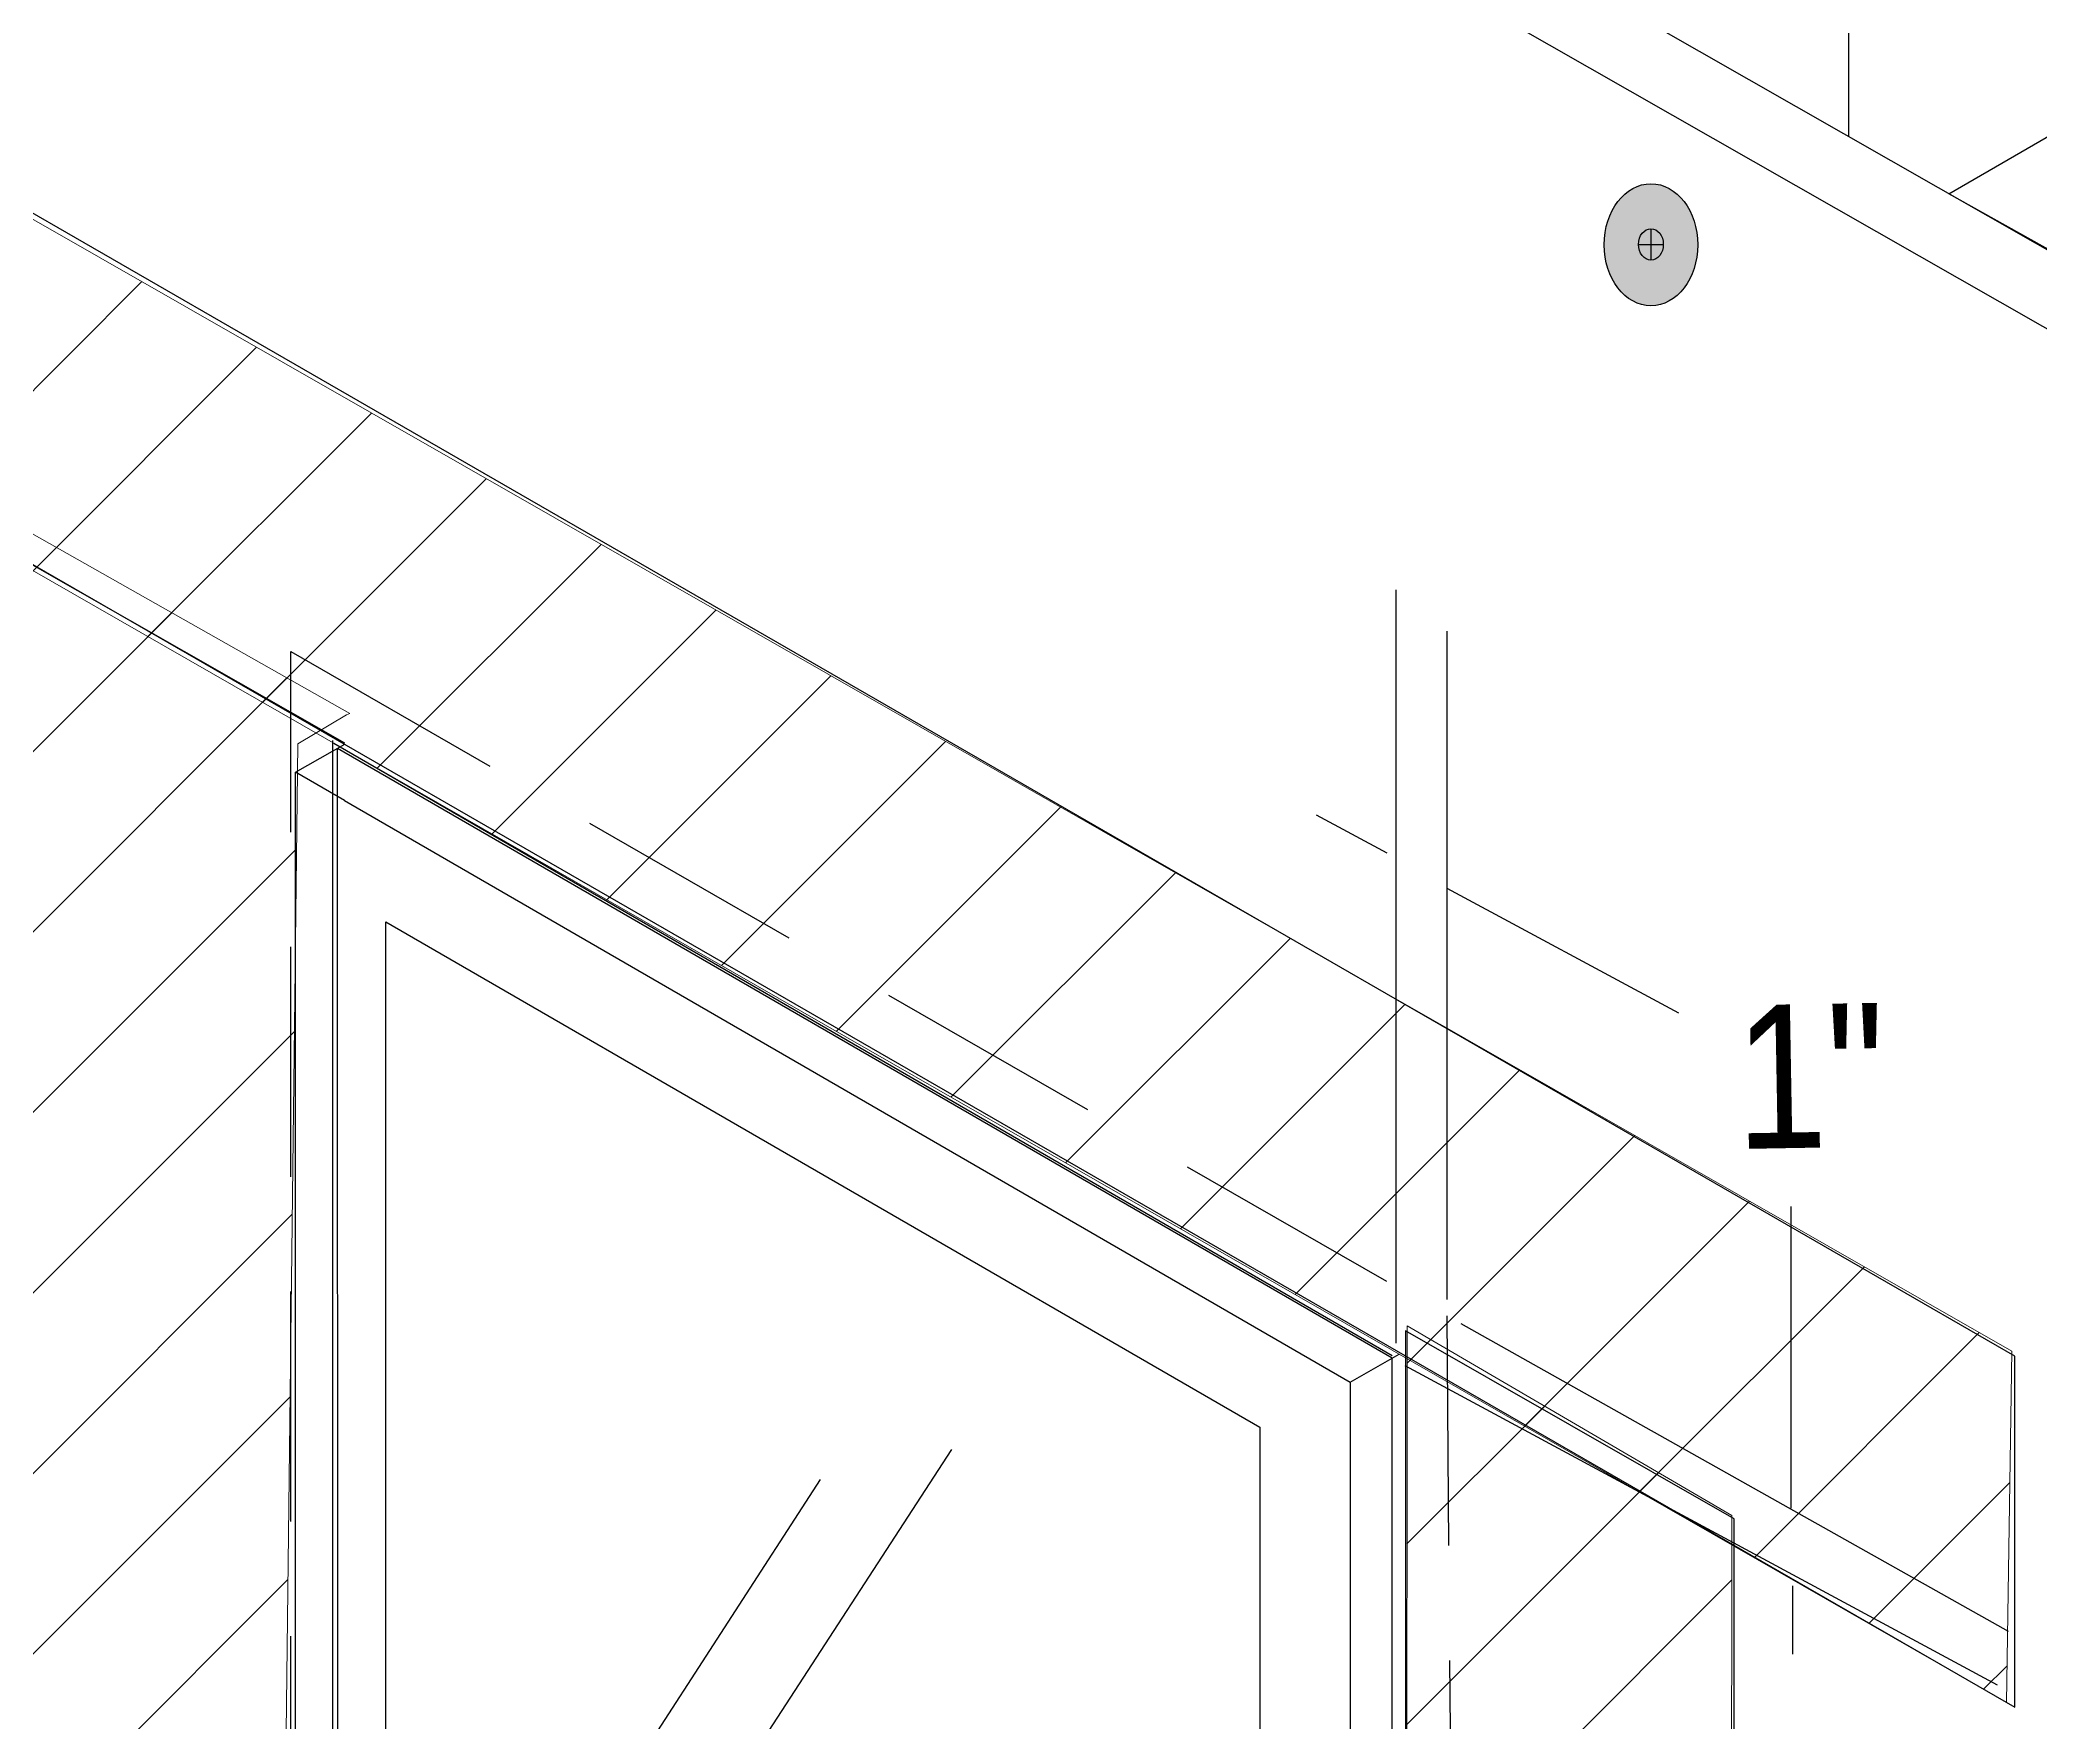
# Model space of a CAD drawing. Extents: x -1140 to 5605, y -816 to 2382.
# Drawn here: x 3233.7 to 3390.4, y 201.4 to 333.2 of the extents above; entities that cross this region are included whole.
import ezdxf

# ---------------------------------------------------------------- set-up
doc = ezdxf.new("R2010")
doc.units = 0
doc.header["$MEASUREMENT"] = 0
for name, pattern in [('AI-Linetype-35', [86.381111, 43.190556, -8.638111, 8.638111, -8.638111, 8.638111, -8.638111]), ('AI-Linetype-36', [86.381111, 43.190556, -8.638111, 8.638111, -8.638111, 8.638111, -8.638111]), ('AI-Linetype-37', [86.381111, 43.190556, -8.638111, 8.638111, -8.638111, 8.638111, -8.638111]), ('AI-Linetype-87', [27, 18, -9]), ('AI-Linetype-91', [27.008151, 18.005434, -9.002717]), ('AI-Linetype-92', [27.008151, 18.005434, -9.002717])]:
    doc.linetypes.add(name, pattern=pattern)
for name, color, linetype, lineweight in [('G-ANNO-TTLB', 7, 'Continuous', 0), ('LOGOS', 7, 'Continuous', 0), ('TYVEK', 7, 'Continuous', 0), ('wall scratch', 7, 'Continuous', 0)]:
    doc.layers.add(name, color=color, linetype=linetype, lineweight=lineweight)
pattern_1 = [(45, (0, 0), (-7.071067, 7.07107), [])]

# ---------------------------------------------------------------- blocks, each defined once
blk = doc.blocks.new('Block_195')
at = {"layer": 'TYVEK', "color": 2, "lineweight": 25, "true_color": 0xffff00}
for points in [[(3241.46, 287.19)], [(3355.89, 220.99)]]:
    blk.add_lwpolyline(points, dxfattribs=at)
blk = doc.blocks.new('Block_196')
at = {"layer": 'TYVEK', "color": 2, "lineweight": 25, "true_color": 0xffff00}
blk.add_lwpolyline([(3256.05, 259.67)], dxfattribs=at)
blk = doc.blocks.new('Block_197')
at = {"layer": 'TYVEK', "color": 1, "lineweight": 25, "true_color": 0xff0000}
blk.add_lwpolyline([(3256.25, 283.77)], dxfattribs=at)
blk = doc.blocks.new('Block_217')
at = {"layer": 'TYVEK', "color": 33, "lineweight": 25, "true_color": 0xcc9966}
for points in [[(3273.26, 267.61)], [(3273.26, 144.61)]]:
    blk.add_lwpolyline(points, dxfattribs=at)
blk = doc.blocks.new('Block_222')
at = {"layer": 'TYVEK', "color": 3, "lineweight": 25, "true_color": 0x00ff00}
for points in [[(3263.5, 281.85)], [(3346.4, 233.89)]]:
    blk.add_lwpolyline(points, dxfattribs=at)
blk = doc.blocks.new('Block_223')
at = {"layer": 'TYVEK', "color": 3, "lineweight": 25, "true_color": 0x00ff00}
for points in [[(3346.4, 233.89)], [(3339.66, 230.18)]]:
    blk.add_lwpolyline(points, dxfattribs=at)
blk = doc.blocks.new('Block_224')
at = {"layer": 'TYVEK', "true_color": 0x003b71, "transparency": 33554687}
h = blk.add_hatch(color=156, dxfattribs=at)
h.dxf.hatch_style = 2
edge = h.paths.add_edge_path()
edge.add_ellipse((3359.89, 317.13), major_axis=(0, 4.78), ratio=0.766948, start_angle=0, end_angle=360)
at = {"layer": 'TYVEK', "color": 18, "lineweight": 25, "true_color": 0x000000}
for p, q in [((3359.89, 318.39), (3359.89, 315.92)), ((3358.92, 317.16), (3360.87, 317.16))]:
    blk.add_line(p, q, dxfattribs=at)
for centre, major_axis, ratio in [((3359.89, 317.13), (0, 4.78), 0.766948), ((3359.89, 317.16), (0, 1.23), 0.788846)]:
    blk.add_ellipse(centre, major_axis=major_axis, ratio=ratio, dxfattribs=at)
blk = doc.blocks.new('Block_243')
at = {"layer": 'TYVEK', "color": 18, "lineweight": 25, "true_color": 0x000000}
for points in [[(3257.58, 278.02)], [(3340.18, 230.23)]]:
    blk.add_lwpolyline(points, dxfattribs=at)
blk = doc.blocks.new('Block_244')
at = {"layer": 'TYVEK', "color": 3, "lineweight": 25, "true_color": 0x00ff00}
for points in [[(3257.58, 278.02)], [(3340.18, 230.23)]]:
    blk.add_lwpolyline(points, dxfattribs=at)

msp = doc.modelspace()

# ---------------------------------------------------------------- hatches: boundary and pattern name
at = {"layer": 'G-ANNO-TTLB', "true_color": 0xff00ff, "transparency": 33554687}
h = msp.add_hatch(color=6, dxfattribs=at)
edge = h.paths.add_edge_path()
edge.add_spline(control_points=[(5285.56, -733.23), (5285.56, -733.23), (2356.04, -733.23), (2356.04, -733.23), (2356.04, -733.23), (2356.04, 1723.77), (2356.04, 1723.77), (2356.04, 1723.77), (5285.56, 1723.77), (5285.56, 1723.77), (5285.56, 1723.77), (5285.56, -733.23), (5285.56, -733.23)], knot_values=[0, 0, 0, 0, 1, 1, 1, 2, 2, 2, 3, 3, 3, 4, 4, 4, 4], degree=3, periodic=0)
edge = h.paths.add_edge_path()
edge.add_spline(control_points=[(2365.04, 1714.77), (2365.04, 1714.77), (2365.04, -724.23), (2365.04, -724.23), (2365.04, -724.23), (5276.56, -724.23), (5276.56, -724.23), (5276.56, -724.23), (5276.56, 1714.77), (5276.56, 1714.77), (5276.56, 1714.77), (2365.04, 1714.77), (2365.04, 1714.77)], knot_values=[0, 0, 0, 0, 1, 1, 1, 2, 2, 2, 3, 3, 3, 4, 4, 4, 4], degree=3, periodic=0)
edge.add_line((2365.04, 1714.77), (2365.04, 1714.77))
at = {"layer": 'LOGOS', "true_color": 0x000000, "transparency": 33554457}
h = msp.add_hatch(dxfattribs=at)
h.set_pattern_fill('_U', color=18, scale=10, angle=45, style=2, pattern_type=0)
h.set_pattern_definition(pattern_1)
h.paths.add_polyline_path([(3388.15, 230.46), (3387.75, 202.93), (3216.71, 301.01), (3216.84, 328.44)])
h = msp.add_hatch(dxfattribs=at)
h.set_pattern_fill('_U', color=18, scale=10, angle=45, style=2, pattern_type=0)
h.set_pattern_definition(pattern_1)
h.paths.add_polyline_path([(3257.64, 68.22), (3232.38, 82.19), (3232.45, 294.84), (3257.96, 280.41), (3257.7, 280.31), (3253.89, 278.03), (3251.86, 105.51), (3257.18, 102.08)])
h = msp.add_hatch(dxfattribs=at)
h.set_pattern_fill('_U', color=18, scale=10, angle=45, style=2, pattern_type=0)
h.set_pattern_definition(pattern_1)
h.paths.add_polyline_path([(3366.01, 4.69), (3340.66, 19.16), (3340.79, 232.45), (3366.24, 217.59)])

# ---------------------------------------------------------------- linework, layer by layer
at = {"layer": 'G-ANNO-TTLB'}
for points in [[(5285.56, -733.23), (5285.56, -733.23), (2356.04, -733.23), (2356.04, -733.23), (2356.04, -733.23), (2356.04, 1723.77), (2356.04, 1723.77), (2356.04, 1723.77), (5285.56, 1723.77), (5285.56, 1723.77), (5285.56, 1723.77), (5285.56, -733.23), (5285.56, -733.23)], [(2365.04, 1714.77), (2365.04, 1714.77), (2365.04, -724.23), (2365.04, -724.23), (2365.04, -724.23), (5276.56, -724.23), (5276.56, -724.23), (5276.56, -724.23), (5276.56, 1714.77), (5276.56, 1714.77), (5276.56, 1714.77), (2365.04, 1714.77), (2365.04, 1714.77)]]:
    msp.add_open_spline(points, degree=3, knots=[0, 0, 0, 0, 1, 1, 1, 2, 2, 2, 3, 3, 3, 4, 4, 4, 4], dxfattribs=at)
at = {"layer": 'LOGOS'}
for points in [[(3388.15, 230.46), (3387.75, 202.93), (3216.71, 301.01), (3216.84, 328.44)], [(3257.64, 68.22), (3232.38, 82.19), (3232.45, 294.84), (3257.96, 280.41), (3257.7, 280.31), (3253.89, 278.03), (3251.86, 105.51), (3257.18, 102.08)], [(3366.01, 4.69), (3340.66, 19.16), (3340.79, 232.45), (3366.24, 217.59)]]:
    msp.add_lwpolyline(points, close=True, dxfattribs=at)
at = {"layer": 'TYVEK', "color": 18, "lineweight": 25, "true_color": 0x000000}
for p, q in [((3161.12, 441.76), (3429.91, 288.27)), ((3339.61, 174.02), (3339.61, 229.85))]:
    msp.add_line(p, q, dxfattribs=at)
at = {"layer": 'TYVEK', "color": 243, "lineweight": 25, "true_color": 0xcc667f}
msp.add_line((3257.58, 278.08), (3232.39, 292.44), dxfattribs=at)
at = {"layer": 'TYVEK', "color": 1, "lineweight": 25, "true_color": 0xff0000}
for p, q in [((3339.9, 290.11), (3339.9, 231.07)), ((3343.89, 286.87), (3343.89, 234.49)), ((3333.67, 272.47), (3339.2, 269.5)), ((3343.89, 266.72), (3362.04, 256.97)), ((3370.86, 241.79), (3370.86, 218.16)), ((3345, 232.63), (3387.87, 208.53)), ((3340.62, 229.33), (3387.02, 204.32)), ((3370.99, 212.08), (3370.99, 206.71))]:
    msp.add_line(p, q, dxfattribs=at)
at = {"layer": 'TYVEK', "color": 3, "linetype": 'AI-Linetype-92', "lineweight": 25, "true_color": 0x00ff00}
msp.add_line((3253.72, 275.81), (3257.58, 278.02), dxfattribs=at)
at = {"layer": 'TYVEK', "color": 3, "lineweight": 25, "true_color": 0x00ff00}
for p, q in [((3256.63, 106.24), (3256.63, 278.3)), ((3256.71, 278.08), (3339.61, 230.12)), ((3253.72, 104.38), (3253.72, 275.81)), ((3257.55, 273.6), (3336.33, 228.03)), ((3336.33, 228.03), (3340.18, 230.23)), ((3336.33, 228.03), (3336.33, 56.59))]:
    msp.add_line(p, q, dxfattribs=at)
at = {"layer": 'TYVEK', "color": 3, "linetype": 'AI-Linetype-91', "lineweight": 25, "true_color": 0x00ff00}
msp.add_line((3257.55, 273.6), (3253.72, 275.81), dxfattribs=at)
at = {"layer": 'TYVEK', "color": 252, "lineweight": 25, "true_color": 0x848484}
for p, q in [((3305.09, 222.76), (3271.34, 170.8)), ((3294.8, 220.39), (3271.59, 184.54))]:
    msp.add_line(p, q, dxfattribs=at)
at = {"layer": 'TYVEK', "color": 243, "lineweight": 25, "true_color": 0xcc667f}
for points in [[(3388.39, 230.06), (3217.21, 328.77), (3217.21, 301.26), (3388.39, 202.56)], [(3340.66, 19.78), (3366.41, 5.22), (3366.41, 217.32), (3340.66, 232.05)]]:
    msp.add_lwpolyline(points, close=True, dxfattribs=at)
at = {"layer": 'TYVEK', "color": 18, "linetype": 'AI-Linetype-87', "lineweight": 25, "true_color": 0x000000}
msp.add_lwpolyline([(3253.33, 82.12), (3253.33, 285.26), (3343.89, 233.22), (3345.65, 27.32)], dxfattribs=at)
at = {"layer": 'TYVEK', "color": 2, "lineweight": 25, "true_color": 0xffff00}
msp.add_lwpolyline([(3256.05, 284.15)], dxfattribs=at)
at = {"layer": 'TYVEK', "color": 18, "lineweight": 25, "true_color": 0x000000}
msp.add_lwpolyline([(3339.61, 149.06), (3339.61, 58.48), (3257.06, 106.61), (3257.01, 277.7), (3339.61, 229.92)], dxfattribs=at)
at = {"layer": 'TYVEK', "color": 3, "lineweight": 25, "true_color": 0x00ff00}
for points in [[(3260.79, 107.91), (3260.79, 264.1), (3329.26, 224.49), (3329.26, 68.3), (3260.79, 107.91)], [(3352.03, 230.12)]]:
    msp.add_lwpolyline(points, dxfattribs=at)
at = {"layer": 'wall scratch', "color": 2, "lineweight": 25, "true_color": 0xffff00}
msp.add_line((3435.12, 291.5), (3166.25, 445.03), dxfattribs=at)
at = {"layer": 'wall scratch', "color": 33, "lineweight": 25, "true_color": 0xcc9966}
msp.add_line((3375.38, 344.88), (3375.38, 325.61), dxfattribs=at)
msp.add_lwpolyline([(3392.35, 316.03), (3383.23, 321.13), (3400.15, 330.92), (3409.15, 325.76)], dxfattribs=at)
at = {"layer": 'wall scratch', "color": 252, "linetype": 'AI-Linetype-35', "lineweight": 25, "true_color": 0x848484}
msp.add_lwpolyline([(3257.01, 277.7)], dxfattribs=at)
at = {"layer": 'wall scratch', "color": 252, "linetype": 'AI-Linetype-36', "lineweight": 25, "true_color": 0x848484}
msp.add_lwpolyline([(3257.01, 277.7)], dxfattribs=at)
at = {"layer": 'wall scratch', "color": 252, "linetype": 'AI-Linetype-37', "lineweight": 25, "true_color": 0x848484}
msp.add_lwpolyline([(3333.06, 229.92)], dxfattribs=at)

# ---------------------------------------------------------------- block references
at = {"layer": 'TYVEK'}
for name in ['Block_224', 'Block_195', 'Block_197', 'Block_222', 'Block_243', 'Block_244', 'Block_217', 'Block_196', 'Block_223']:
    msp.add_blockref(name, (0, 0), dxfattribs=at)

# ---------------------------------------------------------------- texts
at = {"layer": 'TYVEK', "insert": (3366.59, 246.29), "char_height": 0.2, "attachment_point": 7, "rotation": 0.9999}
msp.add_mtext('\\C1;\\c255;\\FArial Narrow|b0|i0|c1;\\H11.253424;\\W1.000002;1"', dxfattribs=at)

doc.saveas('drawing.dxf')
